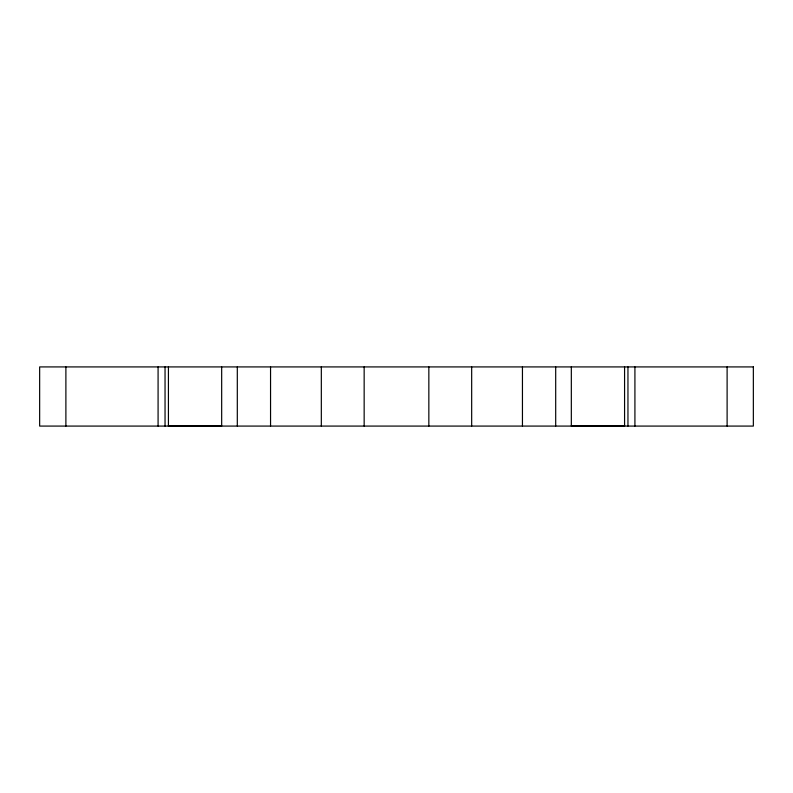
<?xml version="1.0" encoding="UTF-8"?>
<svg xmlns="http://www.w3.org/2000/svg" width="793" height="793" viewBox="0 0 793 793"><rect width="100%" height="100%" fill="white"/><g stroke="black" fill="none" stroke-linecap="round" stroke-linejoin="round"><path stroke-width="1.19" d="M624.577 425.811L571.327 426.079L571.327 366.921M168.423 425.811L221.673 426.079L221.673 366.921M727.112 366.921L727.112 426.079M634.915 366.921L634.915 426.079M627.957 366.921L627.957 426.079M624.577 366.921L624.577 426.079M555.695 366.921L555.695 426.079M522.448 366.921L522.448 426.079M471.676 366.921L471.676 426.079M428.844 366.921L428.844 426.079M364.156 366.921L364.156 426.079M321.324 366.921L321.324 426.079M270.552 366.921L270.552 426.079M237.305 366.921L237.305 426.079M168.423 366.921L168.423 426.079M165.043 366.921L165.043 426.079M158.085 366.921L158.085 426.079M65.888 366.921L65.888 426.079M753.35 366.921L39.65 366.921L39.65 426.079L753.35 426.079L753.35 366.921"/></g></svg>
